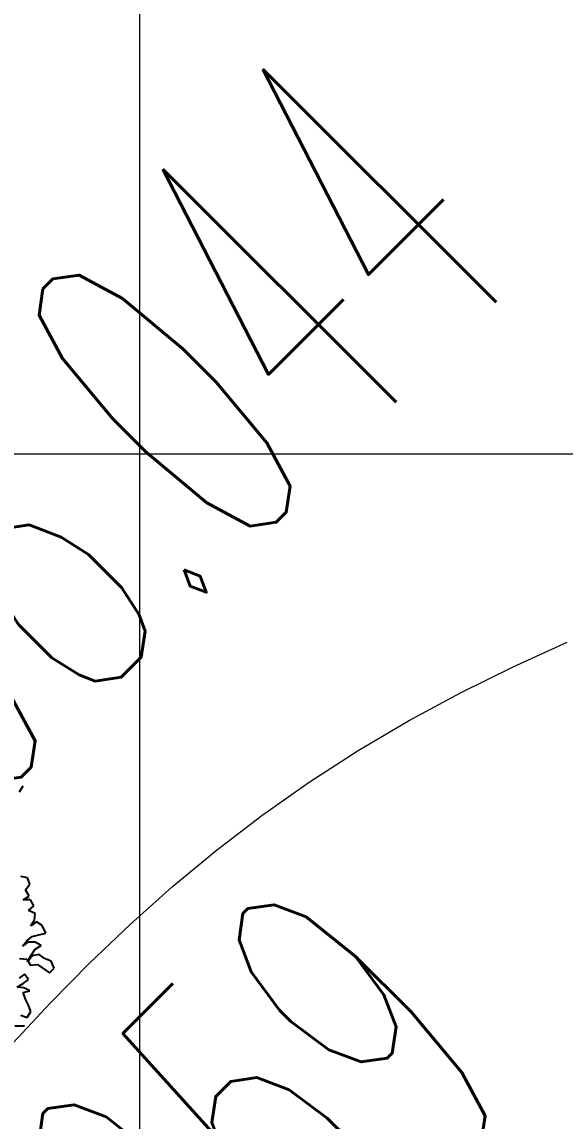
# Model space of a CAD drawing. Header units: millimetres. Extents: x 684983 to 685377, y 990360 to 990509.
# Drawn here: x 685057.729 to 685059.045, y 990434.421 to 990437.086 of the extents above; entities that cross this region are included whole.
import ezdxf

# ---------------------------------------------------------------- set-up
doc = ezdxf.new("R2010")
doc.units = ezdxf.units.MM
for name, color, linetype, lineweight in [('CON_1', 7, 'Continuous', 9), ('grid', 8, 'Continuous', 9), ('GRID LEVELS', 7, 'Continuous', 13)]:
    doc.layers.add(name, color=color, linetype=linetype, lineweight=lineweight)
doc.layers.add('TEAK', color=7, linetype='Continuous')
doc.styles.get("Standard").update_dxf_attribs({"font": 'RomanS'})

# ---------------------------------------------------------------- blocks, each defined once
blk = doc.blocks.new('A$C25655A80')
at = {"color": 62}
for p, q in [((0.7511, 1.4576), (0.7454, 1.448)), ((0.7587, 1.3096), (0.7481, 1.3115)), ((0.7558, 1.2903), (0.7625, 1.299)), ((0.7625, 1.299), (0.7587, 1.3096)), ((0.7519, 1.274), (0.7616, 1.2798)), ((0.7616, 1.2798), (0.7558, 1.2903)), ((0.7635, 1.274), (0.7519, 1.274)), ((0.7606, 1.2567), (0.7692, 1.2644)), ((0.7692, 1.2644), (0.7635, 1.274)), ((0.7711, 1.2519), (0.7606, 1.2567)), ((0.7702, 1.2413), (0.7711, 1.2519)), ((0.7644, 1.2317), (0.7702, 1.2413)), ((0.7731, 1.2384), (0.7644, 1.2317)), ((0.7827, 1.2326), (0.7731, 1.2384)), ((0.7884, 1.2201), (0.7827, 1.2326)), ((0.7577, 1.2077), (0.7663, 1.2144)), ((0.7663, 1.2144), (0.7769, 1.2173)), ((0.7769, 1.2173), (0.7884, 1.2201)), ((0.7509, 1.199), (0.7577, 1.2077)), ((0.7596, 1.2057), (0.7509, 1.199)), ((0.7711, 1.2057), (0.7596, 1.2057)), ((0.7644, 1.1836), (0.7711, 1.1942)), ((0.7807, 1.2), (0.7711, 1.2057)), ((0.7711, 1.1942), (0.7807, 1.2)), ((0.7461, 1.1788), (0.7576, 1.1779)), ((0.7576, 1.1779), (0.7634, 1.1682)), ((0.7586, 1.1731), (0.7644, 1.1836)), ((0.7663, 1.1836), (0.7586, 1.1731)), ((0.7778, 1.1855), (0.7663, 1.1836)), ((0.7865, 1.1788), (0.7778, 1.1855)), ((0.797, 1.1749), (0.7865, 1.1788)), ((0.8018, 1.1634), (0.797, 1.1749)), ((0.7634, 1.1682), (0.7749, 1.1692)), ((0.7749, 1.1692), (0.7941, 1.1557)), ((0.7941, 1.1557), (0.8018, 1.1634)), ((0.7422, 1.1327), (0.7518, 1.1385)), ((0.7538, 1.1538), (0.7451, 1.1471)), ((0.7518, 1.1385), (0.7605, 1.1452)), ((0.7605, 1.1452), (0.7538, 1.1538)), ((0.7528, 1.1317), (0.7422, 1.1327)), ((0.7518, 1.124), (0.7624, 1.1269)), ((0.7556, 1.1135), (0.7518, 1.124)), ((0.7624, 1.1269), (0.7528, 1.1317)), ((0.7604, 1.1038), (0.7556, 1.1135)), ((0.7643, 1.0933), (0.7604, 1.1038)), ((0.7479, 1.0875), (0.7585, 1.0837)), ((0.7585, 1.0837), (0.7643, 1.0933)), ((0.7383, 1.0702), (0.7537, 1.0702))]:
    blk.add_line(p, q, dxfattribs=at)
blk = doc.blocks.new('TR')
blk.add_blockref('A$C25655A80', (0.0192, 0.0148, 1.3453))

msp = doc.modelspace()

# ---------------------------------------------------------------- linework, layer by layer
at = {"layer": 'CON_1', "color": 49, "linetype": 'Continuous', "elevation": 98, "flags": 128}
msp.add_lwpolyline([(685057.5378, 990434.4139), (685057.6204, 990434.5123), (685057.707, 990434.6103), (685057.7975, 990434.7075), (685057.892, 990434.8033), (685057.9906, 990434.8971), (685058.0931, 990434.9885), (685058.1997, 990435.0769), (685058.3103, 990435.1619), (685058.425, 990435.2428), (685058.5437, 990435.3193), (685058.6661, 990435.3913), (685058.7917, 990435.459), (685058.9201, 990435.5225), (685059.0507, 990435.582)], dxfattribs=at)
at = {"layer": 'grid'}
for p, q in [((685058.0136, 990509.1548), (685058.0136, 990370.8996)), ((685085.1957, 990436.0381), (684982.7636, 990436.0381))]:
    msp.add_line(p, q, dxfattribs=at)

# ---------------------------------------------------------------- block references
at = {"layer": 'TEAK', "xscale": 1.5, "yscale": 1.5, "zscale": 1.5}
msp.add_blockref('TR', (685056.575, 990433.024, 98.002), dxfattribs=at)

# ---------------------------------------------------------------- texts
at = {"layer": 'GRID LEVELS', "width": 0.5}
for s, p in [('98.044', (685057.63, 990435.1578, 98.044)), ('97.959', (685057.63, 990433.1578, 97.9585))]:
    msp.add_text(s, height=0.8, rotation=45, dxfattribs=at).set_placement(p)

doc.saveas('drawing.dxf')
